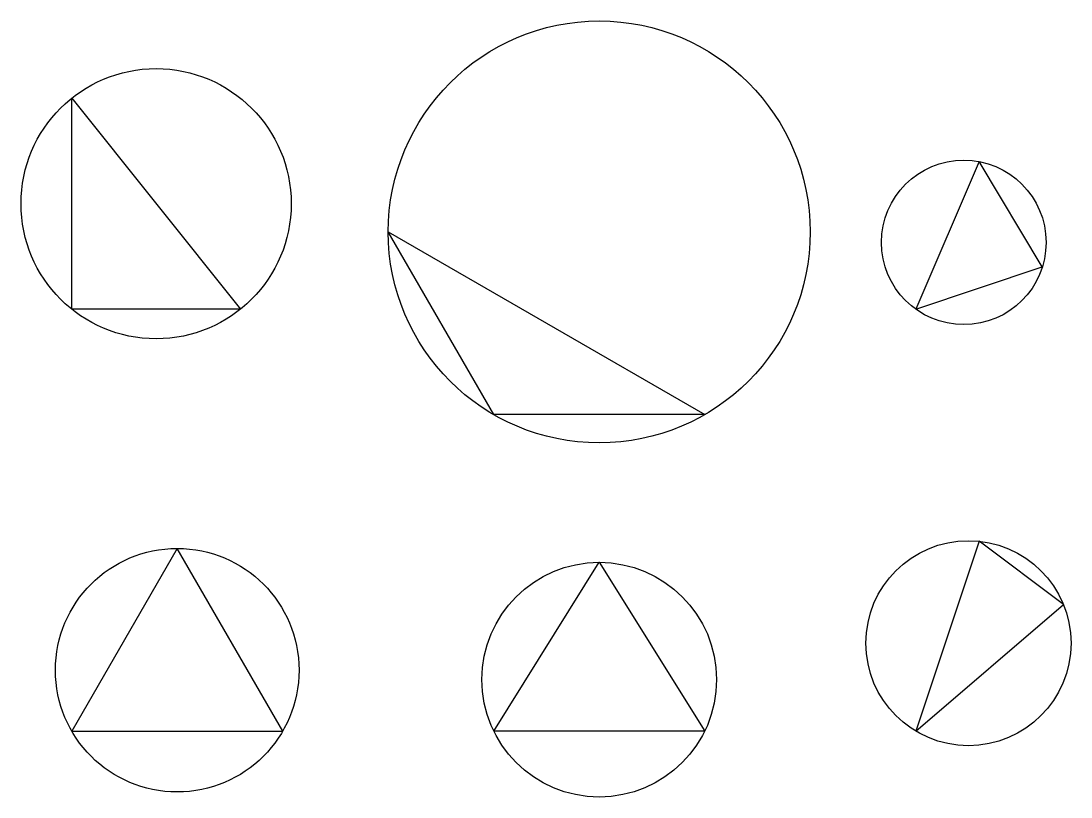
# Model space of a CAD drawing. Extents: x -24 to 474, y -31 to 337.
import ezdxf

# ---------------------------------------------------------------- set-up
doc = ezdxf.new("R2010")
doc.units = 0
doc.layers.get('0').update_dxf_attribs({"linetype": 'CONTINUOUS'})

msp = doc.modelspace()

# ---------------------------------------------------------------- linework, layer by layer
for p, q in [((0, 200), (0, 300)), ((0, 300), (80, 200)), ((430, 270), (400, 200)), ((460, 220), (430, 270)), ((200, 150), (150, 236.6)), ((150, 236.6), (300, 150)), ((400, 200), (460, 220)), ((80, 200), (0, 200)), ((300, 150), (200, 150)), ((430, 90), (400, 0)), ((470, 60), (430, 90)), ((50, 86.6), (0, 0)), ((100, 0), (50, 86.6)), ((200, 0), (250, 80)), ((250, 80), (300, 0)), ((400, 0), (470, 60)), ((0, 0), (100, 0)), ((300, 0), (200, 0))]:
    msp.add_line(p, q)
for centre, radius in [((250, 236.60254), 100), ((40, 250), 64.031242), ((422.777778, 231.666667), 39.007755), ((425, 41.666667), 48.591266), ((50, 28.86582), 57.73418), ((250, 24.375), 55.625)]:
    msp.add_circle(centre, radius)

doc.saveas('drawing.dxf')
